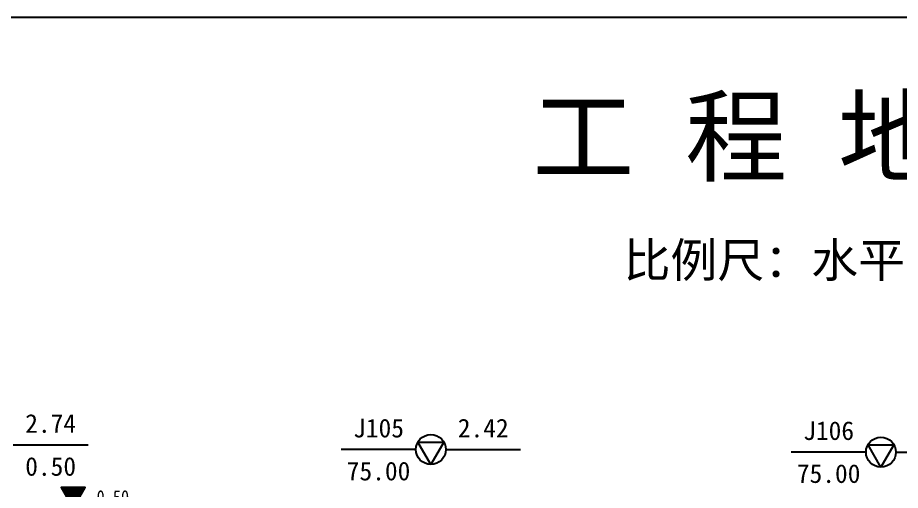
# Model space of a CAD drawing. Extents: x -37 to 3540, y -1485 to 297.
# Drawn here: x 2819.5 to 2937.5, y -672.3 to -609 of the extents above; entities that cross this region are included whole.
import ezdxf
from ezdxf.enums import TextEntityAlignment as Align

# ---------------------------------------------------------------- set-up
doc = ezdxf.new("R2010")
doc.units = 0
doc.layers.get('0').update_dxf_attribs({"linetype": 'CONTINUOUS'})
for name, color, linetype in [('CURVE', 200, 'CONTINUOUS'), ('FRAME', 7, 'CONTINUOUS'), ('HOLE', 41, 'CONTINUOUS')]:
    doc.layers.add(name, color=color, linetype=linetype)
doc.styles.add('ST', font='')
doc.styles.get('ST').set_extended_font_data('SimSun')

# ---------------------------------------------------------------- blocks, each defined once
blk = doc.blocks.new('图头_剖面图A3')
at = {"style": 'ST'}
for s, height, p in [('工 程 地 质 剖 面 图', 10, (-15.09, 10.79)), ('比例尺：水平：1∶            垂直：1∶', 4.6, (-11.5, -5.76))]:
    blk.add_text(s, height=height, dxfattribs=at).set_placement(p, align=Align.MIDDLE_CENTER)
for tag, height, p in [('01_剖面号', 10, (64.41, 11.39)), ('03＿纵向比例', 4.6, (50.43, -5.28)), ('02_横向比例', 4.6, (-18.82, -5.99))]:
    blk.add_attdef(tag, text='', height=height, dxfattribs=at).set_placement(p, align=Align.MIDDLE_LEFT)
blk = doc.blocks.new('H_cpt_hole')
for p, q in [((-1.73, 1), (1.73, 1)), ((0, -2), (-1.73, 1)), ((1.73, 1), (0, -2))]:
    blk.add_line(p, q)
blk.add_circle((0, 0), 2)
blk = doc.blocks.new('Gwl')
blk.add_lwpolyline([(0, 0, 0, 3.22, 0), (0, 2.79, 3.22, 3.22, 0)], format="xyseb")
blk.add_lwpolyline([(0, 0), (1.61, 2.79), (-1.61, 2.79)], close=True)
for points in [[(-2.63, 0), (3.61, 0)], [(3.93, 0), (4.21, 0)], [(4.53, 0), (4.8, 0)], [(5.09, 0), (9.99, 0)], [(-1.09, -0.61), (1.16, -0.61)], [(-0.54, -1.14), (0.61, -1.14)], [(-0.19, -1.74), (0.26, -1.74)]]:
    blk.add_lwpolyline(points)
at = {"style": 'ST', "width": 0.8}
blk.add_attdef('*GWL', (3.14, 0.45), '', height=2, dxfattribs=at)

msp = doc.modelspace()

# ---------------------------------------------------------------- linework, layer by layer
at = {"layer": 'FRAME', "linetype": 'Continuous'}
msp.add_line((3271.23, -609), (2649.8, -609), dxfattribs=at)
at = {"layer": 'HOLE', "linetype": 'Continuous'}
for points in [[(2818.87, -666.2), (2828.87, -666.2)], [(2872.72, -666.82), (2862.72, -666.82)], [(2876.72, -666.82), (2886.72, -666.82)], [(2932.91, -667.17), (2922.91, -667.17)], [(2936.91, -667.17), (2946.91, -667.17)]]:
    msp.add_lwpolyline(points, dxfattribs=at)

# ---------------------------------------------------------------- block references
at = {"layer": 'CURVE'}
msp.add_blockref('Gwl', (2826.87, -674.7), dxfattribs=at).add_auto_attribs({'*GWL': '0.50'})
at = {"layer": 'FRAME'}
msp.add_blockref('图头_剖面图A3', (2971.52, -635.7), dxfattribs=at)
at = {"layer": 'HOLE'}
for p in [(2874.72, -666.82), (2934.91, -667.17)]:
    msp.add_blockref('H_cpt_hole', p, dxfattribs=at)

# ---------------------------------------------------------------- texts
at = {"layer": 'HOLE', "style": 'ST'}
for s, p in [('2.74', (2823.87, -663.33)), ('J105', (2867.72, -663.95)), ('2.42', (2881.72, -663.95)), ('J106', (2927.91, -664.29)), ('0.50', (2823.87, -669.08)), ('75.00', (2867.72, -669.7)), ('75.00', (2927.91, -670.04))]:
    msp.add_text(s, height=2.5, dxfattribs=at).set_placement(p, align=Align.MIDDLE_CENTER)

doc.saveas('drawing.dxf')
